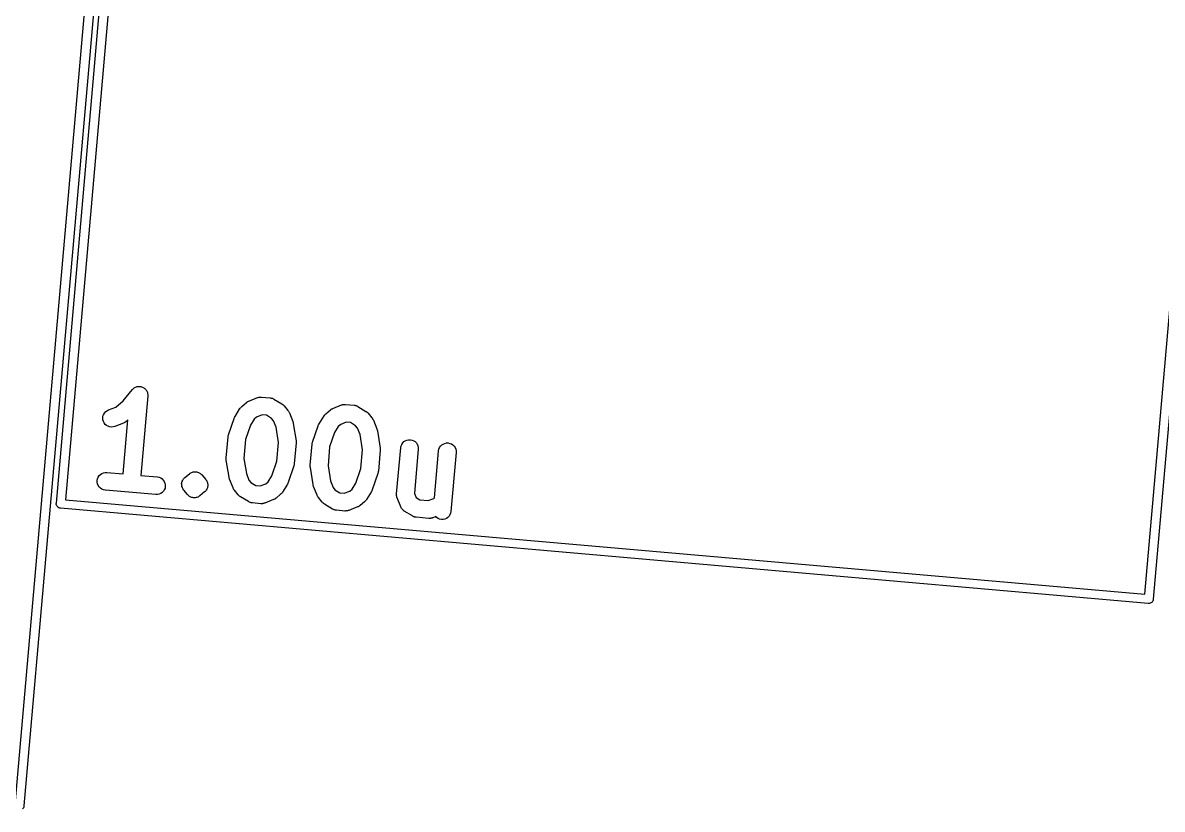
# Model space of a CAD drawing. Extents: x 72 to 342, y -189 to -99.
# Drawn here: x 110.02 to 129.63, y -161.77 to -148.24 of the extents above; entities that cross this region are included whole.
import ezdxf

# ---------------------------------------------------------------- set-up
doc = ezdxf.new("R2010")
doc.units = 0
doc.header["$MEASUREMENT"] = 0
doc.layers.add('BLACK', color=7, linetype='CONTINUOUS')

msp = doc.modelspace()

# ---------------------------------------------------------------- linework, layer by layer
at = {"layer": 'BLACK', "linetype": 'CONTINUOUS'}
for p, q in [((110.597, -156.504), (112.234, -137.787)), ((112.38, -137.872), (110.755, -156.445)), ((129.328, -158.07), (130.953, -139.497)), ((131.111, -139.438), (129.473, -158.155)), ((109.894, -161.628), (111.518, -143.056)), ((111.677, -142.997), (110.039, -161.714)), ((111.948, -154.513), (111.961, -154.507)), ((111.961, -154.507), (111.975, -154.501)), ((111.975, -154.501), (111.99, -154.498)), ((111.975, -154.501), (111.975, -154.501)), ((111.975, -154.501), (111.975, -154.501)), ((111.99, -154.498), (112.004, -154.495)), ((112.004, -154.495), (112.004, -154.495)), ((112.004, -154.495), (112.004, -154.495)), ((112.004, -154.495), (112.019, -154.495)), ((112.019, -154.495), (112.034, -154.495)), ((112.034, -154.495), (112.034, -154.495)), ((112.034, -154.495), (112.049, -154.498)), ((112.034, -154.495), (112.034, -154.495)), ((112.049, -154.498), (112.063, -154.501)), ((112.063, -154.501), (112.063, -154.501)), ((112.063, -154.501), (112.063, -154.501)), ((112.063, -154.501), (112.077, -154.507)), ((112.077, -154.507), (112.091, -154.512)), ((111.746, -154.744), (111.901, -154.552)), ((111.901, -154.552), (111.902, -154.55)), ((111.902, -154.55), (111.912, -154.54)), ((111.902, -154.55), (111.902, -154.55)), ((111.902, -154.55), (111.902, -154.55)), ((111.902, -154.55), (111.902, -154.55)), ((111.912, -154.54), (111.923, -154.529)), ((111.923, -154.529), (111.935, -154.521)), ((111.923, -154.529), (111.923, -154.529)), ((111.923, -154.529), (111.923, -154.529)), ((111.935, -154.521), (111.948, -154.513)), ((111.948, -154.513), (111.948, -154.513)), ((111.948, -154.513), (111.948, -154.513)), ((112.171, -154.66), (112.052, -156.027)), ((112.091, -154.512), (112.091, -154.512)), ((112.091, -154.512), (112.091, -154.512)), ((112.091, -154.512), (112.104, -154.521)), ((112.104, -154.521), (112.115, -154.529)), ((112.115, -154.529), (112.116, -154.529)), ((112.116, -154.529), (112.116, -154.529)), ((112.116, -154.529), (112.126, -154.539)), ((112.126, -154.539), (112.137, -154.549)), ((112.137, -154.549), (112.137, -154.549)), ((112.137, -154.549), (112.137, -154.55)), ((112.137, -154.55), (112.145, -154.562)), ((112.145, -154.562), (112.153, -154.574)), ((112.153, -154.574), (112.153, -154.574)), ((112.153, -154.574), (112.153, -154.574)), ((112.153, -154.574), (112.159, -154.588)), ((112.159, -154.588), (112.165, -154.601)), ((112.165, -154.601), (112.165, -154.601)), ((112.165, -154.601), (112.165, -154.602)), ((112.165, -154.602), (112.168, -154.616)), ((112.168, -154.616), (112.171, -154.63)), ((112.171, -154.63), (112.171, -154.631)), ((112.171, -154.631), (112.171, -154.631)), ((112.171, -154.631), (112.171, -154.646)), ((112.171, -154.646), (112.171, -154.66)), ((113.909, -154.748), (114.06, -154.689)), ((114.06, -154.689), (114.062, -154.688)), ((114.062, -154.688), (114.066, -154.687)), ((114.066, -154.687), (114.071, -154.685)), ((114.071, -154.685), (114.081, -154.683)), ((114.081, -154.683), (114.091, -154.68)), ((114.091, -154.68), (114.095, -154.68)), ((114.095, -154.68), (114.1, -154.679)), ((114.1, -154.679), (114.11, -154.679)), ((114.11, -154.679), (114.12, -154.678)), ((114.12, -154.678), (114.125, -154.679)), ((114.125, -154.679), (114.129, -154.679)), ((114.129, -154.679), (114.274, -154.691)), ((114.274, -154.691), (114.276, -154.691)), ((114.276, -154.691), (114.281, -154.692)), ((114.281, -154.692), (114.285, -154.693)), ((114.285, -154.693), (114.295, -154.695)), ((114.295, -154.695), (114.305, -154.697)), ((114.305, -154.697), (114.309, -154.699)), ((114.309, -154.699), (114.314, -154.7)), ((114.314, -154.7), (114.323, -154.705)), ((111.492, -154.901), (111.62, -154.85)), ((111.62, -154.85), (111.746, -154.744)), ((113.672, -155.014), (113.757, -154.876)), ((113.757, -154.876), (113.758, -154.874)), ((113.758, -154.874), (113.763, -154.868)), ((113.763, -154.868), (113.768, -154.86)), ((113.768, -154.86), (113.772, -154.856)), ((113.772, -154.856), (113.776, -154.851)), ((113.776, -154.851), (113.783, -154.845)), ((113.783, -154.845), (113.789, -154.839)), ((113.789, -154.839), (113.867, -154.773)), ((113.867, -154.773), (113.869, -154.772)), ((113.869, -154.772), (113.876, -154.767)), ((113.876, -154.767), (113.883, -154.762)), ((113.883, -154.762), (113.888, -154.759)), ((113.888, -154.759), (113.894, -154.755)), ((113.894, -154.755), (113.902, -154.752)), ((113.902, -154.752), (113.909, -154.748)), ((114.323, -154.705), (114.333, -154.709)), ((114.333, -154.709), (114.336, -154.711)), ((114.336, -154.711), (114.34, -154.713)), ((114.34, -154.713), (114.479, -154.798)), ((114.479, -154.798), (114.481, -154.799)), ((114.481, -154.799), (114.487, -154.805)), ((114.487, -154.805), (114.494, -154.809)), ((114.494, -154.809), (114.499, -154.814)), ((114.499, -154.814), (114.504, -154.818)), ((114.504, -154.818), (114.51, -154.824)), ((114.51, -154.824), (114.516, -154.83)), ((114.516, -154.83), (114.582, -154.909)), ((115.313, -154.9), (115.315, -154.898)), ((115.315, -154.898), (115.322, -154.894)), ((115.322, -154.894), (115.329, -154.888)), ((115.329, -154.888), (115.334, -154.885)), ((115.334, -154.885), (115.34, -154.882)), ((115.34, -154.882), (115.347, -154.879)), ((115.347, -154.879), (115.355, -154.875)), ((115.355, -154.875), (115.506, -154.815)), ((115.506, -154.815), (115.508, -154.814)), ((115.508, -154.814), (115.512, -154.813)), ((115.512, -154.813), (115.516, -154.811)), ((115.516, -154.811), (115.527, -154.809)), ((115.527, -154.809), (115.537, -154.807)), ((115.537, -154.807), (115.541, -154.806)), ((115.541, -154.806), (115.546, -154.805)), ((115.546, -154.805), (115.556, -154.805)), ((115.556, -154.805), (115.566, -154.805)), ((115.566, -154.805), (115.571, -154.805)), ((115.571, -154.805), (115.575, -154.805)), ((115.575, -154.805), (115.72, -154.818)), ((115.72, -154.818), (115.722, -154.818)), ((115.722, -154.818), (115.726, -154.819)), ((115.726, -154.819), (115.731, -154.819)), ((115.731, -154.819), (115.741, -154.822)), ((115.741, -154.822), (115.751, -154.824)), ((115.751, -154.824), (115.755, -154.826)), ((115.755, -154.826), (115.76, -154.827)), ((115.76, -154.827), (115.769, -154.831)), ((115.769, -154.831), (115.779, -154.835)), ((115.779, -154.835), (115.782, -154.838)), ((115.782, -154.838), (115.786, -154.84)), ((115.786, -154.84), (115.925, -154.925)), ((111.395, -155.039), (111.399, -155.01)), ((111.398, -155.069), (111.395, -155.039)), ((111.406, -155.098), (111.398, -155.069)), ((111.399, -155.01), (111.408, -154.982)), ((111.408, -154.982), (111.423, -154.956)), ((111.423, -154.956), (111.442, -154.933)), ((111.442, -154.933), (111.465, -154.915)), ((111.465, -154.915), (111.492, -154.901)), ((111.748, -156), (111.829, -155.072)), ((111.829, -155.072), (111.797, -155.1)), ((113.56, -155.327), (113.658, -155.045)), ((113.658, -155.043), (113.659, -155.042)), ((113.658, -155.045), (113.658, -155.043)), ((113.659, -155.041), (113.665, -155.028)), ((113.659, -155.042), (113.659, -155.041)), ((113.665, -155.028), (113.671, -155.016)), ((113.671, -155.015), (113.672, -155.014)), ((113.671, -155.016), (113.671, -155.015)), ((114.003, -155.057), (113.94, -155.16)), ((114.044, -155.023), (114.003, -155.057)), ((114.139, -154.985), (114.044, -155.023)), ((114.212, -154.992), (114.139, -154.985)), ((114.298, -155.045), (114.212, -154.992)), ((114.332, -155.086), (114.298, -155.045)), ((114.377, -155.198), (114.332, -155.086)), ((114.582, -154.909), (114.583, -154.91)), ((114.583, -154.91), (114.588, -154.917)), ((114.588, -154.917), (114.593, -154.924)), ((114.593, -154.924), (114.596, -154.93)), ((114.596, -154.93), (114.6, -154.935)), ((114.6, -154.935), (114.603, -154.943)), ((114.603, -154.943), (114.607, -154.951)), ((114.607, -154.951), (114.666, -155.101)), ((115.118, -155.141), (115.203, -155.003)), ((115.203, -155.003), (115.204, -155.001)), ((115.204, -155.001), (115.209, -154.994)), ((115.209, -154.994), (115.214, -154.987)), ((115.214, -154.987), (115.218, -154.982)), ((115.218, -154.982), (115.222, -154.977)), ((115.222, -154.977), (115.229, -154.972)), ((115.229, -154.972), (115.235, -154.966)), ((115.235, -154.966), (115.313, -154.9)), ((115.925, -154.925), (115.926, -154.926)), ((115.926, -154.926), (115.933, -154.931)), ((115.933, -154.931), (115.94, -154.936)), ((115.94, -154.936), (115.945, -154.94)), ((115.945, -154.94), (115.95, -154.944)), ((115.95, -154.944), (115.956, -154.951)), ((115.956, -154.951), (115.962, -154.957)), ((115.962, -154.957), (116.028, -155.035)), ((116.028, -155.035), (116.029, -155.037)), ((116.029, -155.037), (116.034, -155.044)), ((116.034, -155.044), (116.039, -155.051)), ((116.039, -155.051), (116.042, -155.056)), ((116.042, -155.056), (116.045, -155.062)), ((116.045, -155.062), (116.049, -155.069)), ((116.049, -155.069), (116.053, -155.077)), ((116.053, -155.077), (116.112, -155.228)), ((111.419, -155.124), (111.406, -155.098)), ((111.437, -155.148), (111.419, -155.124)), ((111.46, -155.167), (111.437, -155.148)), ((111.486, -155.182), (111.46, -155.167)), ((111.514, -155.191), (111.486, -155.182)), ((111.543, -155.195), (111.514, -155.191)), ((111.573, -155.193), (111.543, -155.195)), ((111.602, -155.185), (111.573, -155.193)), ((111.604, -155.184), (111.602, -155.185)), ((111.755, -155.125), (111.604, -155.184)), ((111.762, -155.121), (111.755, -155.125)), ((111.77, -155.118), (111.762, -155.121)), ((111.776, -155.114), (111.77, -155.118)), ((111.781, -155.111), (111.776, -155.114)), ((111.788, -155.106), (111.781, -155.111)), ((111.795, -155.101), (111.788, -155.106)), ((111.797, -155.1), (111.795, -155.101)), ((113.94, -155.16), (113.854, -155.409)), ((114.418, -155.458), (114.377, -155.198)), ((114.666, -155.101), (114.667, -155.103)), ((114.667, -155.103), (114.667, -155.104)), ((114.667, -155.104), (114.668, -155.105)), ((114.668, -155.105), (114.671, -155.119)), ((114.671, -155.119), (114.675, -155.132)), ((114.675, -155.132), (114.675, -155.133)), ((114.675, -155.133), (114.675, -155.134)), ((114.675, -155.134), (114.722, -155.429)), ((115.006, -155.454), (115.103, -155.171)), ((115.103, -155.171), (115.104, -155.169)), ((115.104, -155.169), (115.104, -155.168)), ((115.104, -155.168), (115.105, -155.168)), ((115.105, -155.168), (115.111, -155.155)), ((115.111, -155.155), (115.117, -155.142)), ((115.117, -155.142), (115.118, -155.141)), ((115.117, -155.142), (115.117, -155.142)), ((115.386, -155.286), (115.3, -155.536)), ((115.449, -155.183), (115.386, -155.286)), ((115.49, -155.149), (115.449, -155.183)), ((115.585, -155.112), (115.49, -155.149)), ((115.657, -155.118), (115.585, -155.112)), ((115.744, -155.171), (115.657, -155.118)), ((115.778, -155.212), (115.744, -155.171)), ((115.823, -155.324), (115.778, -155.212)), ((116.112, -155.228), (116.113, -155.23)), ((116.113, -155.23), (116.113, -155.231)), ((116.113, -155.231), (116.113, -155.231)), ((116.113, -155.231), (116.117, -155.245)), ((116.117, -155.245), (116.121, -155.259)), ((116.121, -155.259), (116.121, -155.259)), ((116.121, -155.259), (116.121, -155.26)), ((116.121, -155.26), (116.168, -155.556)), ((113.521, -155.725), (113.552, -155.364)), ((113.552, -155.362), (113.553, -155.359)), ((113.552, -155.364), (113.552, -155.362)), ((113.553, -155.356), (113.556, -155.344)), ((113.553, -155.359), (113.553, -155.356)), ((113.556, -155.344), (113.558, -155.333)), ((113.558, -155.333), (113.559, -155.33)), ((113.559, -155.33), (113.56, -155.327)), ((113.854, -155.409), (113.826, -155.733)), ((114.39, -155.783), (114.418, -155.458)), ((114.723, -155.466), (114.692, -155.828)), ((114.722, -155.429), (114.722, -155.431)), ((114.722, -155.431), (114.723, -155.434)), ((114.723, -155.434), (114.723, -155.437)), ((114.723, -155.437), (114.723, -155.449)), ((114.723, -155.449), (114.724, -155.461)), ((114.724, -155.461), (114.723, -155.464)), ((114.723, -155.464), (114.723, -155.466)), ((114.998, -155.488), (114.999, -155.486)), ((114.999, -155.483), (115.002, -155.471)), ((114.999, -155.486), (114.999, -155.483)), ((115.002, -155.471), (115.004, -155.459)), ((115.004, -155.459), (115.005, -155.457)), ((115.005, -155.457), (115.006, -155.454)), ((115.864, -155.585), (115.823, -155.324)), ((116.54, -155.492), (116.557, -155.467)), ((116.557, -155.467), (116.578, -155.446)), ((116.578, -155.446), (116.602, -155.43)), ((116.602, -155.43), (116.63, -155.418)), ((116.63, -155.418), (116.659, -155.413)), ((116.659, -155.413), (116.689, -155.412)), ((116.689, -155.412), (116.718, -155.418)), ((116.718, -155.418), (116.746, -155.429)), ((116.746, -155.429), (116.77, -155.446)), ((116.77, -155.446), (116.792, -155.467)), ((116.792, -155.467), (116.808, -155.491)), ((117.228, -155.503), (117.253, -155.487)), ((117.253, -155.487), (117.281, -155.475)), ((117.281, -155.475), (117.31, -155.469)), ((117.31, -155.469), (117.339, -155.469)), ((117.339, -155.469), (117.369, -155.475)), ((117.369, -155.475), (117.396, -155.486)), ((117.396, -155.486), (117.421, -155.503)), ((114.967, -155.852), (114.998, -155.49)), ((114.998, -155.49), (114.998, -155.488)), ((115.3, -155.536), (115.272, -155.86)), ((115.836, -155.909), (115.864, -155.585)), ((116.169, -155.593), (116.138, -155.954)), ((116.168, -155.556), (116.168, -155.558)), ((116.168, -155.558), (116.168, -155.56)), ((116.168, -155.56), (116.169, -155.563)), ((116.169, -155.563), (116.169, -155.575)), ((116.169, -155.575), (116.17, -155.587)), ((116.17, -155.587), (116.169, -155.59)), ((116.169, -155.59), (116.169, -155.593)), ((116.453, -156.346), (116.523, -155.551)), ((116.523, -155.549), (116.529, -155.52)), ((116.523, -155.551), (116.523, -155.549)), ((116.529, -155.52), (116.54, -155.492)), ((116.826, -155.577), (116.76, -156.337)), ((116.808, -155.491), (116.82, -155.519)), ((116.82, -155.519), (116.826, -155.548)), ((116.826, -155.548), (116.826, -155.577)), ((117.103, -156.412), (117.173, -155.608)), ((117.173, -155.608), (117.174, -155.606)), ((117.174, -155.606), (117.179, -155.577)), ((117.179, -155.577), (117.191, -155.549)), ((117.191, -155.549), (117.207, -155.524)), ((117.207, -155.524), (117.228, -155.503)), ((117.477, -155.634), (117.388, -156.646)), ((117.421, -155.503), (117.442, -155.524)), ((117.442, -155.524), (117.459, -155.548)), ((117.459, -155.548), (117.471, -155.575)), ((117.471, -155.575), (117.477, -155.605)), ((117.477, -155.605), (117.477, -155.634)), ((113.52, -155.731), (113.521, -155.728)), ((113.521, -155.743), (113.52, -155.731)), ((113.521, -155.728), (113.521, -155.725)), ((113.521, -155.755), (113.521, -155.743)), ((113.521, -155.758), (113.521, -155.755)), ((113.522, -155.76), (113.521, -155.758)), ((113.522, -155.763), (113.522, -155.76)), ((113.569, -156.058), (113.522, -155.763)), ((113.826, -155.733), (113.867, -155.994)), ((114.304, -156.032), (114.39, -155.783)), ((114.684, -155.864), (114.586, -156.147)), ((114.685, -155.862), (114.684, -155.864)), ((114.686, -155.859), (114.685, -155.862)), ((114.688, -155.847), (114.686, -155.859)), ((114.691, -155.835), (114.688, -155.847)), ((114.692, -155.83), (114.691, -155.833)), ((114.691, -155.833), (114.691, -155.835)), ((114.692, -155.828), (114.692, -155.83)), ((114.966, -155.857), (114.967, -155.855)), ((114.967, -155.869), (114.966, -155.857)), ((114.967, -155.855), (114.967, -155.852)), ((114.967, -155.882), (114.967, -155.869)), ((115.272, -155.86), (115.313, -156.12)), ((111.307, -156.084), (111.318, -156.056)), ((111.318, -156.056), (111.335, -156.031)), ((111.335, -156.031), (111.355, -156.01)), ((111.355, -156.01), (111.38, -155.993)), ((111.38, -155.993), (111.407, -155.982)), ((111.407, -155.982), (111.437, -155.976)), ((111.437, -155.976), (111.466, -155.975)), ((111.466, -155.975), (111.748, -156)), ((112.052, -156.027), (112.334, -156.051)), ((112.334, -156.051), (112.336, -156.051)), ((112.336, -156.051), (112.365, -156.057)), ((112.365, -156.057), (112.393, -156.069)), ((112.393, -156.069), (112.417, -156.085)), ((112.787, -156.085), (112.797, -156.075)), ((112.797, -156.075), (112.807, -156.065)), ((112.807, -156.065), (112.886, -155.999)), ((112.886, -155.999), (112.887, -155.998)), ((112.887, -155.997), (112.899, -155.989)), ((112.887, -155.998), (112.887, -155.997)), ((112.887, -155.998), (112.887, -155.998)), ((112.887, -155.998), (112.887, -155.998)), ((112.887, -155.998), (112.887, -155.998)), ((112.887, -155.998), (112.887, -155.998)), ((112.887, -155.998), (112.887, -155.998)), ((112.899, -155.989), (112.911, -155.981)), ((112.911, -155.981), (112.912, -155.981)), ((112.912, -155.981), (112.926, -155.975)), ((112.912, -155.981), (112.912, -155.981)), ((112.912, -155.981), (112.912, -155.981)), ((112.912, -155.981), (112.912, -155.981)), ((112.926, -155.975), (112.939, -155.97)), ((112.939, -155.97), (112.939, -155.97)), ((112.939, -155.97), (112.939, -155.97)), ((112.939, -155.97), (112.94, -155.97)), ((112.94, -155.97), (112.954, -155.967)), ((112.94, -155.97), (112.94, -155.97)), ((112.954, -155.967), (112.968, -155.964)), ((112.968, -155.964), (112.968, -155.964)), ((112.968, -155.964), (112.968, -155.964)), ((112.968, -155.964), (112.969, -155.964)), ((112.969, -155.964), (112.969, -155.964)), ((112.969, -155.964), (112.983, -155.964)), ((112.983, -155.964), (112.998, -155.964)), ((112.998, -155.964), (112.998, -155.964)), ((112.998, -155.964), (112.998, -155.964)), ((112.998, -155.964), (112.999, -155.964)), ((112.998, -155.964), (112.998, -155.964)), ((112.999, -155.964), (113.013, -155.967)), ((113.013, -155.967), (113.027, -155.969)), ((113.027, -155.969), (113.027, -155.969)), ((113.027, -155.969), (113.027, -155.969)), ((113.027, -155.969), (113.028, -155.969)), ((113.028, -155.969), (113.028, -155.97)), ((113.028, -155.97), (113.041, -155.975)), ((113.041, -155.975), (113.054, -155.98)), ((113.054, -155.98), (113.055, -155.981)), ((113.055, -155.981), (113.055, -155.981)), ((113.055, -155.981), (113.055, -155.981)), ((113.055, -155.981), (113.055, -155.981)), ((113.055, -155.981), (113.067, -155.989)), ((113.067, -155.989), (113.079, -155.997)), ((113.079, -155.997), (113.08, -155.997)), ((113.08, -155.997), (113.08, -155.997)), ((113.08, -155.997), (113.08, -155.997)), ((113.08, -155.997), (113.08, -155.997)), ((113.08, -155.997), (113.09, -156.007)), ((113.09, -156.007), (113.101, -156.017)), ((113.101, -156.017), (113.167, -156.096)), ((113.569, -156.059), (113.569, -156.058)), ((113.573, -156.073), (113.569, -156.059)), ((113.569, -156.059), (113.569, -156.059)), ((113.576, -156.087), (113.573, -156.073)), ((113.867, -155.994), (113.912, -156.106)), ((114.241, -156.135), (114.304, -156.032)), ((114.967, -155.884), (114.967, -155.882)), ((114.967, -155.887), (114.967, -155.884)), ((114.968, -155.889), (114.967, -155.887)), ((115.015, -156.185), (114.968, -155.889)), ((115.75, -156.158), (115.836, -155.909)), ((116.13, -155.991), (116.032, -156.274)), ((116.131, -155.988), (116.13, -155.991)), ((116.132, -155.986), (116.131, -155.988)), ((116.134, -155.974), (116.132, -155.986)), ((116.137, -155.962), (116.134, -155.974)), ((116.138, -155.954), (116.137, -155.956)), ((116.137, -155.956), (116.137, -155.959)), ((116.137, -155.959), (116.137, -155.962)), ((111.301, -156.113), (111.307, -156.084)), ((111.301, -156.143), (111.301, -156.113)), ((111.307, -156.172), (111.301, -156.143)), ((111.319, -156.199), (111.307, -156.172)), ((111.335, -156.224), (111.319, -156.199)), ((111.356, -156.245), (111.335, -156.224)), ((111.381, -156.262), (111.356, -156.245)), ((111.408, -156.273), (111.381, -156.262)), ((112.417, -156.085), (112.438, -156.106)), ((112.438, -156.106), (112.455, -156.131)), ((112.455, -156.131), (112.466, -156.159)), ((112.467, -156.247), (112.455, -156.274)), ((112.466, -156.159), (112.472, -156.188)), ((112.472, -156.217), (112.467, -156.247)), ((112.472, -156.188), (112.472, -156.217)), ((112.753, -156.168), (112.754, -156.167)), ((112.754, -156.182), (112.753, -156.168)), ((112.754, -156.167), (112.756, -156.152)), ((112.754, -156.167), (112.754, -156.167)), ((112.754, -156.196), (112.754, -156.182)), ((112.754, -156.197), (112.754, -156.196)), ((112.757, -156.211), (112.754, -156.197)), ((112.754, -156.197), (112.754, -156.197)), ((112.756, -156.152), (112.759, -156.138)), ((112.759, -156.225), (112.757, -156.211)), ((112.759, -156.137), (112.765, -156.124)), ((112.759, -156.138), (112.759, -156.137)), ((112.759, -156.138), (112.759, -156.138)), ((112.76, -156.226), (112.759, -156.225)), ((112.765, -156.24), (112.76, -156.226)), ((112.76, -156.226), (112.76, -156.226)), ((112.765, -156.124), (112.77, -156.111)), ((112.771, -156.253), (112.765, -156.24)), ((112.77, -156.111), (112.77, -156.11)), ((112.77, -156.11), (112.771, -156.11)), ((112.771, -156.11), (112.779, -156.098)), ((112.771, -156.254), (112.771, -156.253)), ((112.771, -156.253), (112.771, -156.253)), ((112.779, -156.266), (112.771, -156.254)), ((112.779, -156.098), (112.786, -156.086)), ((112.787, -156.278), (112.779, -156.266)), ((112.786, -156.086), (112.787, -156.086)), ((112.787, -156.086), (112.787, -156.085)), ((113.167, -156.096), (113.167, -156.097)), ((113.167, -156.097), (113.167, -156.097)), ((113.167, -156.097), (113.167, -156.097)), ((113.167, -156.097), (113.168, -156.098)), ((113.168, -156.098), (113.176, -156.11)), ((113.176, -156.11), (113.184, -156.122)), ((113.184, -156.266), (113.176, -156.278)), ((113.184, -156.122), (113.184, -156.122)), ((113.184, -156.122), (113.184, -156.123)), ((113.184, -156.123), (113.19, -156.136)), ((113.185, -156.265), (113.184, -156.266)), ((113.19, -156.251), (113.185, -156.265)), ((113.185, -156.265), (113.185, -156.265)), ((113.19, -156.136), (113.195, -156.149)), ((113.196, -156.238), (113.19, -156.251)), ((113.195, -156.149), (113.195, -156.15)), ((113.195, -156.15), (113.196, -156.15)), ((113.196, -156.15), (113.198, -156.164)), ((113.199, -156.223), (113.196, -156.237)), ((113.196, -156.237), (113.196, -156.238)), ((113.196, -156.238), (113.196, -156.238)), ((113.198, -156.164), (113.201, -156.178)), ((113.201, -156.209), (113.199, -156.223)), ((113.201, -156.178), (113.201, -156.179)), ((113.201, -156.179), (113.201, -156.179)), ((113.201, -156.179), (113.201, -156.194)), ((113.201, -156.194), (113.202, -156.208)), ((113.202, -156.208), (113.201, -156.208)), ((113.201, -156.208), (113.201, -156.209)), ((113.577, -156.087), (113.576, -156.087)), ((113.577, -156.088), (113.577, -156.087)), ((113.578, -156.09), (113.577, -156.088)), ((113.637, -156.241), (113.578, -156.09)), ((113.641, -156.249), (113.637, -156.241)), ((113.644, -156.257), (113.641, -156.249)), ((113.648, -156.262), (113.644, -156.257)), ((113.651, -156.267), (113.648, -156.262)), ((113.656, -156.274), (113.651, -156.267)), ((113.912, -156.106), (113.946, -156.147)), ((113.946, -156.147), (114.032, -156.2)), ((114.032, -156.2), (114.105, -156.206)), ((114.105, -156.206), (114.2, -156.169)), ((114.2, -156.169), (114.241, -156.135)), ((114.572, -156.177), (114.487, -156.315)), ((114.573, -156.176), (114.572, -156.177)), ((114.579, -156.163), (114.573, -156.176)), ((114.573, -156.176), (114.573, -156.176)), ((114.585, -156.15), (114.579, -156.163)), ((114.586, -156.149), (114.585, -156.15)), ((114.585, -156.15), (114.585, -156.15)), ((114.586, -156.147), (114.586, -156.149)), ((115.015, -156.186), (115.015, -156.185)), ((115.015, -156.185), (115.015, -156.185)), ((115.019, -156.2), (115.015, -156.186)), ((115.022, -156.213), (115.019, -156.2)), ((115.023, -156.214), (115.022, -156.213)), ((115.023, -156.215), (115.023, -156.214)), ((115.024, -156.217), (115.023, -156.215)), ((115.083, -156.368), (115.024, -156.217)), ((115.313, -156.12), (115.358, -156.232)), ((115.358, -156.232), (115.392, -156.273)), ((115.646, -156.295), (115.686, -156.261)), ((115.686, -156.261), (115.75, -156.158)), ((110.755, -156.445), (129.328, -158.07)), ((111.438, -156.279), (111.408, -156.273)), ((111.44, -156.279), (111.438, -156.279)), ((112.307, -156.355), (111.44, -156.279)), ((112.337, -156.355), (112.307, -156.355)), ((112.366, -156.349), (112.337, -156.355)), ((112.393, -156.337), (112.366, -156.349)), ((112.418, -156.32), (112.393, -156.337)), ((112.439, -156.299), (112.418, -156.32)), ((112.455, -156.274), (112.439, -156.299)), ((112.788, -156.279), (112.787, -156.278)), ((112.854, -156.358), (112.788, -156.279)), ((112.788, -156.279), (112.788, -156.279)), ((112.788, -156.279), (112.788, -156.279)), ((112.788, -156.279), (112.788, -156.279)), ((112.865, -156.368), (112.854, -156.358)), ((112.875, -156.378), (112.865, -156.368)), ((112.875, -156.379), (112.875, -156.378)), ((112.875, -156.378), (112.875, -156.378)), ((112.875, -156.378), (112.875, -156.378)), ((112.876, -156.379), (112.875, -156.379)), ((112.888, -156.387), (112.876, -156.379)), ((112.9, -156.395), (112.888, -156.387)), ((112.901, -156.395), (112.9, -156.395)), ((112.9, -156.395), (112.9, -156.395)), ((112.9, -156.395), (112.9, -156.395)), ((112.9, -156.395), (112.9, -156.395)), ((112.914, -156.4), (112.901, -156.395)), ((112.927, -156.406), (112.914, -156.4)), ((112.928, -156.406), (112.927, -156.406)), ((112.927, -156.406), (112.927, -156.406)), ((112.942, -156.409), (112.928, -156.406)), ((112.928, -156.406), (112.928, -156.406)), ((112.928, -156.406), (112.928, -156.406)), ((112.956, -156.412), (112.942, -156.409)), ((112.957, -156.412), (112.956, -156.412)), ((112.972, -156.412), (112.957, -156.412)), ((112.957, -156.412), (112.957, -156.412)), ((112.957, -156.412), (112.957, -156.412)), ((112.957, -156.412), (112.957, -156.412)), ((112.986, -156.412), (112.972, -156.412)), ((112.987, -156.412), (112.986, -156.412)), ((112.986, -156.412), (112.986, -156.412)), ((113.001, -156.409), (112.987, -156.412)), ((112.987, -156.412), (112.987, -156.412)), ((112.987, -156.412), (112.987, -156.412)), ((113.015, -156.406), (113.001, -156.409)), ((113.016, -156.406), (113.015, -156.406)), ((113.015, -156.406), (113.015, -156.406)), ((113.029, -156.4), (113.016, -156.406)), ((113.016, -156.406), (113.016, -156.406)), ((113.016, -156.406), (113.016, -156.406)), ((113.043, -156.395), (113.029, -156.4)), ((113.044, -156.394), (113.043, -156.394)), ((113.043, -156.394), (113.043, -156.394)), ((113.043, -156.394), (113.043, -156.394)), ((113.043, -156.394), (113.043, -156.395)), ((113.056, -156.386), (113.044, -156.394)), ((113.067, -156.378), (113.056, -156.386)), ((113.068, -156.378), (113.067, -156.378)), ((113.069, -156.377), (113.068, -156.377)), ((113.068, -156.377), (113.068, -156.377)), ((113.068, -156.377), (113.068, -156.377)), ((113.068, -156.377), (113.068, -156.378)), ((113.068, -156.378), (113.068, -156.378)), ((113.068, -156.378), (113.068, -156.378)), ((113.148, -156.311), (113.069, -156.377)), ((113.158, -156.301), (113.148, -156.311)), ((113.168, -156.29), (113.158, -156.301)), ((113.169, -156.29), (113.168, -156.29)), ((113.168, -156.29), (113.168, -156.29)), ((113.176, -156.278), (113.169, -156.29)), ((113.661, -156.281), (113.656, -156.274)), ((113.662, -156.283), (113.661, -156.281)), ((113.728, -156.362), (113.662, -156.283)), ((113.734, -156.368), (113.728, -156.362)), ((113.74, -156.374), (113.734, -156.368)), ((113.745, -156.378), (113.74, -156.374)), ((113.75, -156.382), (113.745, -156.378)), ((113.757, -156.387), (113.75, -156.382)), ((113.763, -156.392), (113.757, -156.387)), ((113.765, -156.393), (113.763, -156.392)), ((113.904, -156.478), (113.765, -156.393)), ((114.335, -156.443), (114.184, -156.503)), ((114.342, -156.439), (114.335, -156.443)), ((114.35, -156.436), (114.342, -156.439)), ((114.356, -156.433), (114.35, -156.436)), ((114.361, -156.43), (114.356, -156.433)), ((114.368, -156.424), (114.361, -156.43)), ((114.375, -156.42), (114.368, -156.424)), ((114.377, -156.418), (114.375, -156.42)), ((114.455, -156.352), (114.377, -156.418)), ((114.461, -156.346), (114.455, -156.352)), ((114.468, -156.341), (114.461, -156.346)), ((114.472, -156.336), (114.468, -156.341)), ((114.476, -156.331), (114.472, -156.336)), ((114.481, -156.324), (114.476, -156.331)), ((114.486, -156.317), (114.481, -156.324)), ((114.487, -156.315), (114.486, -156.317)), ((115.087, -156.375), (115.083, -156.368)), ((115.09, -156.383), (115.087, -156.375)), ((115.094, -156.388), (115.09, -156.383)), ((115.097, -156.394), (115.094, -156.388)), ((115.102, -156.401), (115.097, -156.394)), ((115.107, -156.408), (115.102, -156.401)), ((115.108, -156.409), (115.107, -156.408)), ((115.174, -156.488), (115.108, -156.409)), ((115.392, -156.273), (115.478, -156.326)), ((115.478, -156.326), (115.551, -156.333)), ((115.551, -156.333), (115.646, -156.295)), ((115.914, -156.467), (115.907, -156.473)), ((115.918, -156.462), (115.914, -156.467)), ((115.922, -156.458), (115.918, -156.462)), ((115.927, -156.45), (115.922, -156.458)), ((115.932, -156.444), (115.927, -156.45)), ((115.933, -156.442), (115.932, -156.444)), ((116.018, -156.304), (115.933, -156.442)), ((116.019, -156.302), (116.018, -156.303)), ((116.018, -156.303), (116.018, -156.304)), ((116.025, -156.29), (116.019, -156.302)), ((116.031, -156.277), (116.025, -156.29)), ((116.032, -156.276), (116.031, -156.276)), ((116.031, -156.276), (116.031, -156.277)), ((116.032, -156.274), (116.032, -156.276)), ((116.453, -156.351), (116.453, -156.346)), ((116.453, -156.355), (116.453, -156.351)), ((116.453, -156.365), (116.453, -156.355)), ((116.453, -156.376), (116.453, -156.365)), ((116.454, -156.38), (116.453, -156.376)), ((116.455, -156.385), (116.454, -156.38)), ((116.457, -156.395), (116.455, -156.385)), ((116.459, -156.405), (116.457, -156.395)), ((116.461, -156.409), (116.459, -156.405)), ((116.462, -156.413), (116.461, -156.409)), ((116.463, -156.415), (116.462, -156.413)), ((116.523, -156.566), (116.463, -156.415)), ((116.76, -156.337), (116.788, -156.407)), ((116.788, -156.407), (116.852, -156.447)), ((116.852, -156.447), (116.997, -156.459)), ((116.997, -156.459), (117.092, -156.422)), ((117.092, -156.422), (117.103, -156.412)), ((110.596, -156.508), (110.597, -156.504)), ((110.596, -156.523), (110.596, -156.508)), ((110.599, -156.537), (110.596, -156.523)), ((110.605, -156.551), (110.599, -156.537)), ((110.614, -156.563), (110.605, -156.551)), ((110.624, -156.574), (110.614, -156.563)), ((110.637, -156.582), (110.624, -156.574)), ((110.651, -156.588), (110.637, -156.582)), ((110.662, -156.59), (110.651, -156.588)), ((110.666, -156.59), (110.662, -156.59)), ((110.662, -156.59), (110.662, -156.59)), ((110.669, -156.59), (110.666, -156.59)), ((129.387, -158.228), (110.669, -156.59)), ((113.908, -156.48), (113.904, -156.478)), ((113.911, -156.483), (113.908, -156.48)), ((113.921, -156.487), (113.911, -156.483)), ((113.93, -156.491), (113.921, -156.487)), ((113.935, -156.493), (113.93, -156.491)), ((113.939, -156.494), (113.935, -156.493)), ((113.949, -156.496), (113.939, -156.494)), ((113.959, -156.499), (113.949, -156.496)), ((113.964, -156.499), (113.959, -156.499)), ((113.968, -156.5), (113.964, -156.499)), ((113.97, -156.5), (113.968, -156.5)), ((114.115, -156.513), (113.97, -156.5)), ((114.119, -156.513), (114.115, -156.513)), ((114.124, -156.514), (114.119, -156.513)), ((114.134, -156.513), (114.124, -156.514)), ((114.144, -156.513), (114.134, -156.513)), ((114.149, -156.512), (114.144, -156.513)), ((114.153, -156.512), (114.149, -156.512)), ((114.163, -156.509), (114.153, -156.512)), ((114.173, -156.507), (114.163, -156.509)), ((114.178, -156.505), (114.173, -156.507)), ((114.182, -156.504), (114.178, -156.505)), ((114.184, -156.503), (114.182, -156.504)), ((115.18, -156.494), (115.174, -156.488)), ((115.186, -156.501), (115.18, -156.494)), ((115.191, -156.504), (115.186, -156.501)), ((115.195, -156.509), (115.191, -156.504)), ((115.203, -156.514), (115.195, -156.509)), ((115.209, -156.519), (115.203, -156.514)), ((115.211, -156.52), (115.209, -156.519)), ((115.349, -156.605), (115.211, -156.52)), ((115.353, -156.607), (115.349, -156.605)), ((115.357, -156.609), (115.353, -156.607)), ((115.367, -156.613), (115.357, -156.609)), ((115.376, -156.618), (115.367, -156.613)), ((115.381, -156.619), (115.376, -156.618)), ((115.385, -156.621), (115.381, -156.619)), ((115.395, -156.623), (115.385, -156.621)), ((115.405, -156.626), (115.395, -156.623)), ((115.409, -156.626), (115.405, -156.626)), ((115.414, -156.627), (115.409, -156.626)), ((115.416, -156.627), (115.414, -156.627)), ((115.561, -156.64), (115.416, -156.627)), ((115.565, -156.639), (115.561, -156.64)), ((115.569, -156.64), (115.565, -156.639)), ((115.58, -156.639), (115.569, -156.64)), ((115.59, -156.639), (115.58, -156.639)), ((115.595, -156.638), (115.59, -156.639)), ((115.599, -156.638), (115.595, -156.638)), ((115.609, -156.635), (115.599, -156.638)), ((115.619, -156.633), (115.609, -156.635)), ((115.623, -156.631), (115.619, -156.633)), ((115.628, -156.63), (115.623, -156.631)), ((115.63, -156.629), (115.628, -156.63)), ((115.781, -156.57), (115.63, -156.629)), ((115.788, -156.566), (115.781, -156.57)), ((115.796, -156.563), (115.788, -156.566)), ((115.802, -156.559), (115.796, -156.563)), ((115.807, -156.556), (115.802, -156.559)), ((115.814, -156.551), (115.807, -156.556)), ((115.821, -156.546), (115.814, -156.551)), ((115.823, -156.545), (115.821, -156.546)), ((115.901, -156.479), (115.823, -156.545)), ((115.907, -156.473), (115.901, -156.479)), ((116.524, -156.569), (116.523, -156.566)), ((116.525, -156.572), (116.524, -156.569)), ((116.531, -156.582), (116.525, -156.572)), ((116.536, -156.593), (116.531, -156.582)), ((116.538, -156.595), (116.536, -156.593)), ((116.54, -156.598), (116.538, -156.595)), ((116.548, -156.607), (116.54, -156.598)), ((116.555, -156.616), (116.548, -156.607)), ((116.557, -156.618), (116.555, -156.616)), ((116.56, -156.621), (116.557, -156.618)), ((116.569, -156.628), (116.56, -156.621)), ((116.577, -156.635), (116.569, -156.628)), ((116.58, -156.637), (116.577, -156.635)), ((116.583, -156.639), (116.58, -156.637)), ((116.585, -156.64), (116.583, -156.639)), ((116.723, -156.725), (116.585, -156.64)), ((117.388, -156.649), (117.382, -156.678)), ((117.388, -156.646), (117.388, -156.649)), ((116.727, -156.727), (116.723, -156.725)), ((116.731, -156.73), (116.727, -156.727)), ((116.74, -156.734), (116.731, -156.73)), ((116.75, -156.738), (116.74, -156.734)), ((116.754, -156.739), (116.75, -156.738)), ((116.758, -156.741), (116.754, -156.739)), ((116.768, -156.743), (116.758, -156.741)), ((116.779, -156.746), (116.768, -156.743)), ((116.783, -156.746), (116.779, -156.746)), ((116.787, -156.747), (116.783, -156.746)), ((116.79, -156.747), (116.787, -156.747)), ((117.006, -156.766), (116.79, -156.747)), ((117.011, -156.766), (117.006, -156.766)), ((117.015, -156.767), (117.011, -156.766)), ((117.026, -156.766), (117.015, -156.767)), ((117.036, -156.766), (117.026, -156.766)), ((117.041, -156.765), (117.036, -156.766)), ((117.045, -156.765), (117.041, -156.765)), ((117.055, -156.762), (117.045, -156.765)), ((117.065, -156.76), (117.055, -156.762)), ((117.069, -156.758), (117.065, -156.76)), ((117.074, -156.757), (117.069, -156.758)), ((117.076, -156.756), (117.074, -156.757)), ((117.125, -156.736), (117.076, -156.756)), ((117.141, -156.752), (117.125, -156.736)), ((117.166, -156.768), (117.141, -156.752)), ((117.193, -156.779), (117.166, -156.768)), ((117.222, -156.785), (117.193, -156.779)), ((117.252, -156.785), (117.222, -156.785)), ((117.281, -156.779), (117.252, -156.785)), ((117.309, -156.768), (117.281, -156.779)), ((117.333, -156.751), (117.309, -156.768)), ((117.354, -156.73), (117.333, -156.751)), ((117.371, -156.705), (117.354, -156.73)), ((117.382, -156.678), (117.371, -156.705)), ((129.39, -158.229), (129.387, -158.228)), ((129.405, -158.229), (129.39, -158.229)), ((129.42, -158.225), (129.405, -158.229)), ((129.434, -158.22), (129.42, -158.225)), ((129.446, -158.211), (129.434, -158.22)), ((129.457, -158.2), (129.446, -158.211)), ((129.465, -158.188), (129.457, -158.2)), ((129.47, -158.174), (129.465, -158.188)), ((129.472, -158.163), (129.47, -158.174)), ((129.473, -158.159), (129.472, -158.163)), ((129.472, -158.163), (129.472, -158.163)), ((129.473, -158.155), (129.473, -158.159)), ((110.022, -161.759), (110.012, -161.77)), ((110.031, -161.746), (110.022, -161.759)), ((110.036, -161.732), (110.031, -161.746)), ((110.038, -161.721), (110.036, -161.732)), ((110.039, -161.718), (110.038, -161.721)), ((110.038, -161.721), (110.038, -161.721)), ((110.039, -161.714), (110.039, -161.718))]:
    msp.add_line(p, q, dxfattribs=at)

doc.saveas('drawing.dxf')
